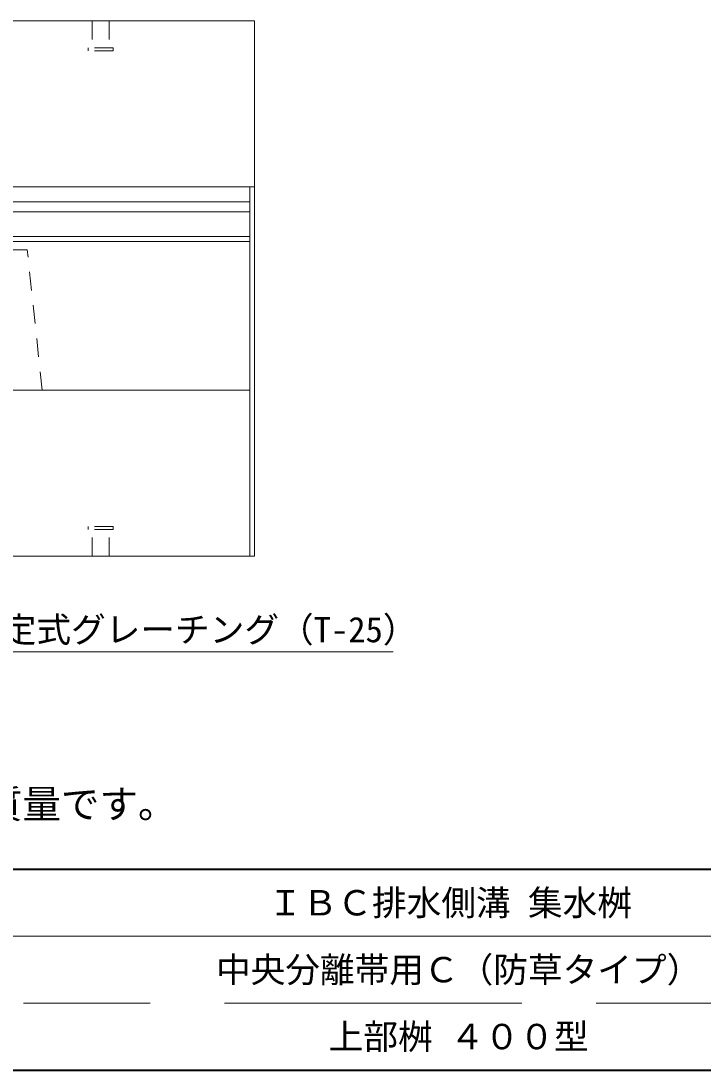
# Model space of a CAD drawing. Units: millimetres at full size; details may follow other scales. Extents: x 50430 to 101606, y 69050 to 91573.
# Drawn here: x 95819 to 96506, y 71590 to 72649 of the extents above; entities that cross this region are included whole.
import ezdxf
from ezdxf.enums import TextEntityAlignment as Align

# ---------------------------------------------------------------- set-up
doc = ezdxf.new("R2010")
doc.units = ezdxf.units.MM
doc.header["$LTSCALE"] = 50
doc.linetypes.add('DASHED', pattern=[7.5, 6, -1.5])
doc.linetypes.add('USER1', pattern=[0.675, 0.375, -0.3])
for name, color, linetype, lineweight in [('インサート', 3, 'USER1', 9), ('図枠', 7, 'Continuous', 5), ('寸法線', 7, 'Continuous', 13), ('本体', 2, 'Continuous', 9), ('枠', 7, 'Continuous', 5)]:
    doc.layers.add(name, color=color, linetype=linetype, lineweight=lineweight)
doc.styles.add('ＭＳ ゴシック', font='')
doc.styles.get('ＭＳ ゴシック').set_extended_font_data('MS Gothic')

msp = doc.modelspace()

# ---------------------------------------------------------------- linework, layer by layer
at = {"layer": 'インサート'}
for p, q in [((95890.49, 72648.65), (95890.49, 72621.65)), ((95907.49, 72648.65), (95907.49, 72621.65)), ((95911.49, 72621.65), (95886.49, 72621.65)), ((95886.49, 72621.65), (95886.49, 72618.64)), ((95911.49, 72618.64), (95886.49, 72618.64)), ((95911.49, 72621.65), (95911.49, 72618.64)), ((95911.49, 72138.64), (95886.49, 72138.64)), ((95886.49, 72135.64), (95886.49, 72138.64)), ((95911.49, 72135.64), (95911.49, 72138.64)), ((95911.49, 72135.64), (95886.49, 72135.64)), ((95890.49, 72108.64), (95890.49, 72135.64)), ((95907.49, 72108.64), (95907.49, 72135.64))]:
    msp.add_line(p, q, dxfattribs=at)
at = {"layer": '図枠', "lineweight": 40}
for p, q in [((93454.99, 71792.64), (97609.99, 71792.64)), ((93454.99, 71590.14), (97609.99, 71590.14))]:
    msp.add_line(p, q, dxfattribs=at)
at = {"layer": '図枠', "lineweight": 13}
msp.add_line((97609.99, 71725.14), (95517.49, 71725.14), dxfattribs=at)
at = {"layer": '図枠', "linetype": 'DASHED', "lineweight": 9}
msp.add_line((96698.74, 71657.64), (95821.24, 71657.64), dxfattribs=at)
at = {"layer": '寸法線'}
msp.add_lwpolyline([(95540.49, 72118.64), (95644.33, 72012.24), (96193.85, 72012.24)], dxfattribs=at)
at = {"layer": '本体', "lineweight": 20}
for p, q in [((96053.99, 72648.65), (95055.99, 72648.65)), ((96053.99, 72108.64), (96053.99, 72648.65)), ((95055.99, 72108.64), (96053.99, 72108.64))]:
    msp.add_line(p, q, dxfattribs=at)
at = {"layer": '本体'}
for p, q in [((96053.99, 72481.15), (95055.99, 72481.15)), ((96049.49, 72466.15), (95060.49, 72466.15)), ((96049.49, 72456.15), (95060.49, 72456.15)), ((96049.49, 72426.15), (95060.49, 72426.15)), ((96049.49, 72276.15), (95060.49, 72276.15))]:
    msp.add_line(p, q, dxfattribs=at)
at = {"layer": '本体', "color": 4, "lineweight": 5}
msp.add_line((96049.49, 72108.64), (96049.49, 72481.15), dxfattribs=at)
at = {"layer": '本体', "color": 4}
msp.add_line((96049.49, 72431.15), (95060.49, 72431.15), dxfattribs=at)
at = {"layer": '本体', "linetype": 'USER1'}
for p, q in [((95824.99, 72417.83), (95284.99, 72417.83)), ((95839.99, 72276.15), (95824.99, 72417.83))]:
    msp.add_line(p, q, dxfattribs=at)

# ---------------------------------------------------------------- texts
at = {"layer": '図枠', "style": 'ＭＳ ゴシック'}
for s, p in [('ＩＢＣ排水側溝 集水桝 ', (96259.99, 71758.89)), ('中央分離帯用Ｃ（防草タイプ）', (96259.99, 71691.39)), ('上部桝 ４００型', (96259.99, 71623.89))]:
    msp.add_text(s, height=25.63, dxfattribs=at).set_placement(p, align=Align.MIDDLE_CENTER)
at = {"layer": '寸法線', "style": 'ＭＳ ゴシック'}
msp.add_text('ボルト固定式グレーチング（T-25）', height=25.63, dxfattribs=at).set_placement((95659.33, 72047.38), align=Align.TOP_LEFT)
at = {"layer": '枠', "style": 'ＭＳ ゴシック'}
msp.add_text('(注) 上部桝の質量は、グレーチング及び受け枠を含んだ質量です。', height=28.48, dxfattribs=at).set_placement((94790.75, 71835.76), align=Align.BOTTOM_LEFT)

doc.saveas('drawing.dxf')
